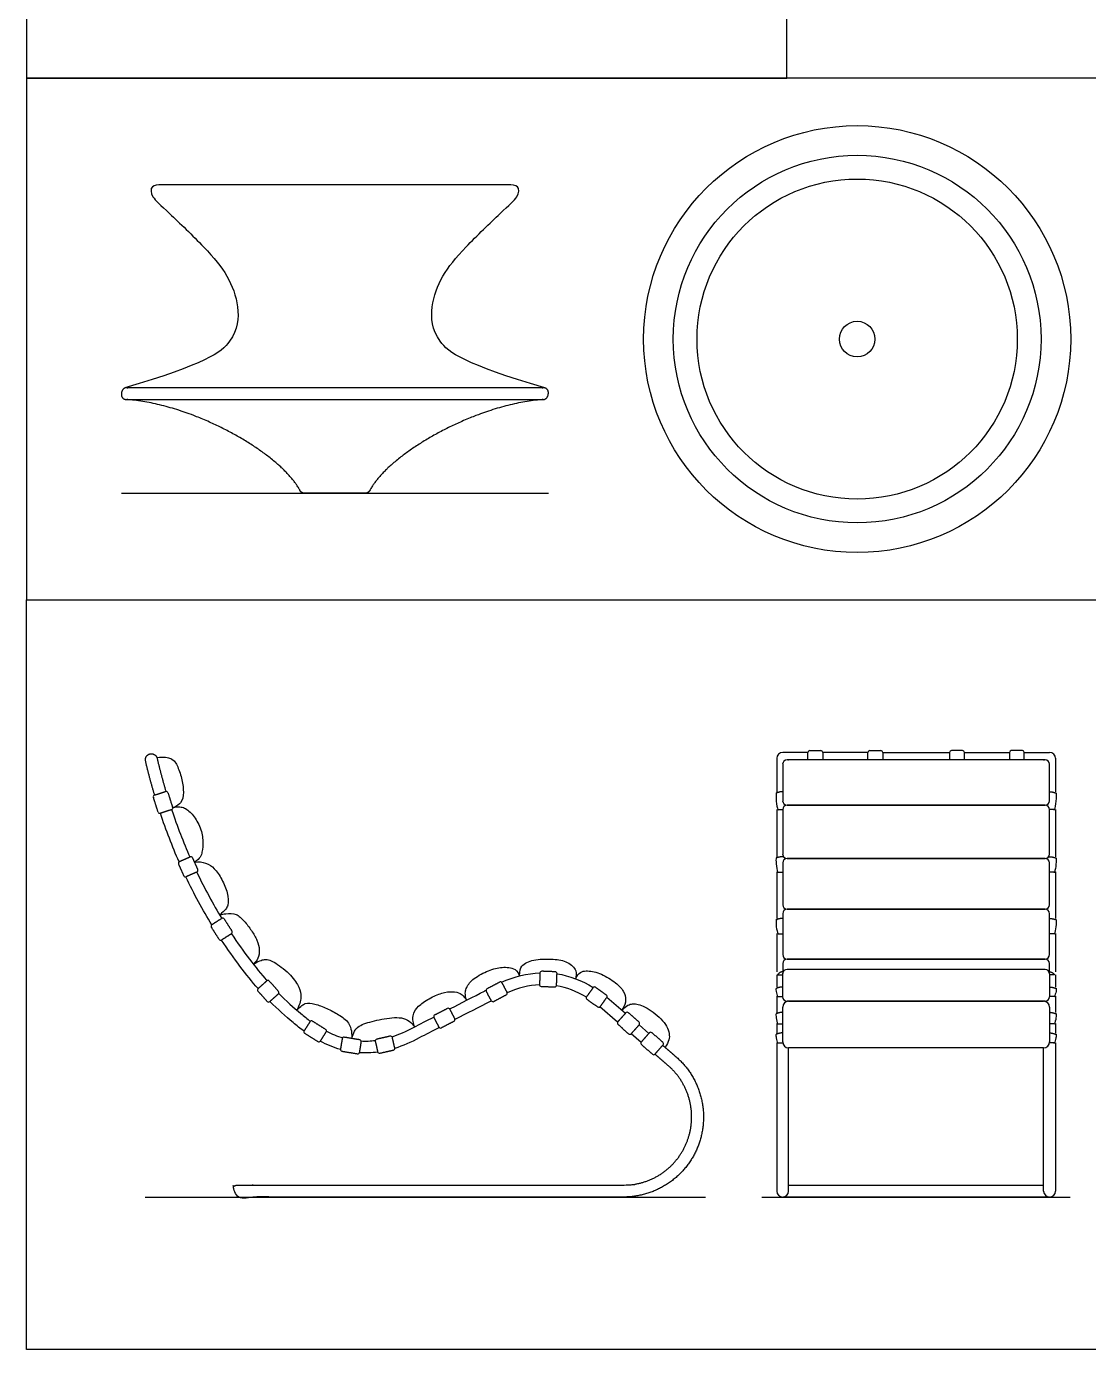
# Model space of a CAD drawing. Header units: millimetres. Extents: x 0.1 to 16.7, y -0.4 to 19.7.
# Drawn here: x 0.12 to 2.394, y 1.612 to 4.447 of the extents above; entities that cross this region are included whole.
import ezdxf

# ---------------------------------------------------------------- set-up
doc = ezdxf.new("R2010")
doc.units = ezdxf.units.MM
for name, color, linetype, true_color in [('AG-DETAIL-DIAGRAM', 7, 'Continuous', 0xccff66), ('AG-DIAGRAM', 7, 'Continuous', 0xfecc66), ('AG-FURNITURE', 7, 'Continuous', 0x66ccff), ('X-VPRT', 6, 'Continuous', 0xff00ff)]:
    doc.layers.add(name, color=color, linetype=linetype, true_color=true_color)

msp = doc.modelspace()

# ---------------------------------------------------------------- linework, layer by layer
at = {"layer": 'AG-DETAIL-DIAGRAM'}
msp.add_circle((1.8989, 3.777), 0.3429, dxfattribs=at)
at = {"layer": 'AG-DIAGRAM'}
for points in [[(0.3233, 3.4468), (1.2377, 3.4468)], [(0.3741, 1.9391), (1.5743, 1.9391)], [(1.6949, 1.9391), (2.3553, 1.9391)]]:
    msp.add_lwpolyline(points, dxfattribs=at)
at = {"layer": 'AG-FURNITURE'}
for p, q in [((1.7267, 2.7695), (1.7267, 2.6678)), ((2.3236, 2.7695), (2.3236, 2.6678)), ((1.7267, 2.6357), (1.7267, 2.5357)), ((2.3236, 2.6357), (2.3236, 2.5357)), ((1.7267, 2.5036), (1.7267, 2.4212)), ((2.3236, 2.5036), (2.3236, 2.4212)), ((1.7267, 2.4154), (1.7267, 2.3887)), ((2.3236, 2.4154), (2.3236, 2.3887)), ((1.3629, 2.367), (1.4027, 2.3328)), ((1.7267, 2.3692), (1.7267, 2.3345)), ((2.3236, 2.3692), (2.3236, 2.3345)), ((1.3859, 2.3137), (1.348, 2.3463)), ((1.4318, 2.3078), (1.4528, 2.2897)), ((1.7267, 2.3106), (1.7267, 2.2904)), ((2.3236, 2.3106), (2.3236, 2.2904)), ((1.4362, 2.2705), (1.415, 2.2888))]:
    msp.add_line(p, q, dxfattribs=at)
for points in [[(1.7934, 2.8916), (1.7394, 2.8916)], [(1.9218, 2.8916), (1.8252, 2.8916)], [(1.9536, 2.8916), (2.0251, 2.8916), (2.0966, 2.8916)], [(2.1284, 2.8916), (2.2251, 2.8916)], [(2.2568, 2.8916), (2.3109, 2.8916)], [(1.7521, 1.9645), (2.0251, 1.9645), (2.2982, 1.9645)], [(2.3109, 1.9391), (2.0251, 1.9391), (1.7394, 1.9391)]]:
    msp.add_lwpolyline(points, dxfattribs=at)
for radius in [0.4572, 0.3937, 0.0381]:
    msp.add_circle((1.8989, 3.777), radius, dxfattribs=at)
for centre, radius, start, end in [((1.7394, 2.8789), 0.0127, 90, 180), ((1.7973, 2.8916), 0.00393, 90, 180), ((1.8212, 2.8916), 0.00393, 0, 90), ((1.9257, 2.8916), 0.00393, 90, 180), ((1.9497, 2.8916), 0.00393, 0, 90), ((2.1006, 2.8916), 0.00393, 90, 180), ((2.1245, 2.8916), 0.00393, 360, 90), ((2.229, 2.8916), 0.00393, 90, 180), ((2.2529, 2.8916), 0.00393, 360, 90), ((2.3109, 2.8789), 0.0127, 0, 90), ((1.7489, 2.8661), 0.00953, 90, 180), ((2.3013, 2.8661), 0.00953, 0, 90), ((0.4193, 2.804), 0.00393, 17.5907, 107.5907), ((0.3956, 2.7965), 0.00393, 107.5907, 197.5907), ((1.7489, 2.7881), 0.00953, 180, 270), ((1.7489, 2.769), 0.00952, 90, 180), ((2.3013, 2.7881), 0.00953, 270, 0), ((2.3013, 2.769), 0.00952, 0, 90), ((0.4056, 2.765), 0.00393, 197.5907, 287.5907), ((0.4293, 2.7725), 0.00393, 287.5907, 17.5907), ((0.4719, 2.6643), 0.00393, 24.0071, 114.0071), ((1.7489, 2.6739), 0.00953, 180, 270), ((1.7489, 2.6548), 0.00952, 90, 180), ((2.3013, 2.6739), 0.00953, 270, 0), ((2.3013, 2.6548), 0.00952, 0, 90), ((0.4494, 2.6543), 0.00393, 114.0071, 204.0071), ((0.4832, 2.6389), 0.00393, 294.0071, 24.0071), ((0.4607, 2.6289), 0.00393, 204.0071, 294.0071), ((1.7489, 2.5651), 0.00952, 180, 270), ((1.7489, 2.5461), 0.00952, 90, 180), ((2.3013, 2.5651), 0.00952, 270, 360), ((2.3013, 2.5461), 0.00952, 0, 90), ((0.5193, 2.5194), 0.00393, 122.4919, 212.4919), ((0.5402, 2.5327), 0.00393, 32.4919, 122.4919), ((0.5569, 2.5065), 0.00393, 302.4919, 32.4919), ((0.536, 2.4932), 0.00393, 212.4919, 302.4919), ((1.7489, 2.4585), 0.00952, 180, 270), ((1.7489, 2.4394), 0.00952, 90, 180), ((2.3013, 2.4585), 0.00952, 270, 0), ((2.3013, 2.4394), 0.00952, 0, 90), ((1.2236, 2.4189), 0.00393, 87.594, 177.594), ((1.2523, 2.4177), 0.00393, 357.594, 87.594), ((1.749, 2.4172), 0.00968, 90, 180), ((2.3012, 2.4172), 0.00968, 0, 90), ((0.6188, 2.3828), 0.00393, 131.6802, 221.6802), ((0.6371, 2.3992), 0.00393, 41.6802, 131.6802), ((1.1081, 2.382), 0.00393, 117.91, 207.91), ((1.1347, 2.3961), 0.00393, 27.91, 117.91), ((1.2226, 2.3943), 0.00393, 177.594, 267.594), ((1.2513, 2.3931), 0.00393, 267.594, 357.594), ((1.3365, 2.3852), 0.00393, 54.4437, 144.4437), ((0.6385, 2.3607), 0.00393, 221.6802, 311.6802), ((0.6568, 2.377), 0.00393, 311.6802, 41.6802), ((1.119, 2.3614), 0.00393, 207.91, 297.91), ((1.1456, 2.3755), 0.00393, 297.91, 27.91), ((1.3227, 2.3658), 0.00393, 144.4437, 234.4437), ((1.3594, 2.3688), 0.00393, 324.4437, 54.4437), ((1.749, 2.3683), 0.00968, 180, 270), ((1.7521, 2.3459), 0.0127, 90, 180), ((2.2982, 2.3459), 0.0127, 0, 90), ((2.3012, 2.3683), 0.00968, 270, 0), ((0.9962, 2.3259), 0.00393, 117.1081, 207.1081), ((1.0231, 2.3396), 0.00393, 27.1081, 117.1081), ((1.3456, 2.3495), 0.00393, 234.4437, 324.4437), ((1.4063, 2.331), 0.00393, 48.4127, 138.4127), ((0.7304, 2.3125), 0.00393, 57.9024, 147.9024), ((0.7584, 2.2949), 0.00393, 327.9024, 57.9024), ((1.0068, 2.3051), 0.00393, 207.1081, 297.1081), ((1.0337, 2.3189), 0.00393, 297.1081, 27.1081), ((1.3894, 2.3119), 0.00393, 138.4127, 228.4127), ((1.4292, 2.3107), 0.00393, 318.4127, 48.4127), ((0.7182, 2.2931), 0.00393, 147.9024, 237.9024), ((0.7463, 2.2755), 0.00393, 237.9024, 327.9024), ((0.8, 2.2775), 0.00393, 80.6519, 170.6519), ((0.8332, 2.272), 0.00393, 350.6519, 80.6519), ((0.8709, 2.2734), 0.00393, 102.7047, 192.7047), ((0.8998, 2.2799), 0.00393, 12.7047, 102.7047), ((1.4122, 2.2916), 0.00393, 228.4127, 318.4127), ((1.4396, 2.2686), 0.00393, 138.8655, 228.8655), ((1.4567, 2.2882), 0.00393, 48.8655, 138.8655), ((1.4803, 2.2677), 0.00393, 318.8655, 48.8655), ((1.7521, 2.2713), 0.0127, 180, 270), ((2.2982, 2.2713), 0.0127, 270, 0), ((0.7963, 2.2553), 0.00393, 170.6519, 260.6519), ((0.8296, 2.2499), 0.00393, 260.6519, 350.6519), ((0.8759, 2.2511), 0.00393, 192.7047, 282.7047), ((0.9048, 2.2576), 0.00393, 282.7047, 12.7047), ((1.4632, 2.248), 0.00393, 228.8655, 318.8655), ((1.7394, 1.9518), 0.0127, 180, 270), ((1.7394, 1.9518), 0.0127, 270, 0), ((2.3109, 1.9518), 0.0127, 180, 270), ((2.3109, 1.9518), 0.0127, 270, 0)]:
    msp.add_arc(centre, radius, start, end, dxfattribs=at)
for points, degree, knots in [([(0.7805, 4.1072), (0.6577, 4.1072), (0.535, 4.1072), (0.4092, 4.1072), (0.4016, 4.1072), (0.3857, 4.1072), (0.3857, 4.0823), (0.4174, 4.0553), (0.5064, 3.9698), (0.5528, 3.9135), (0.5771, 3.8474), (0.5708, 3.7717), (0.5037, 3.7237), (0.3309, 3.6725)], 3, [4.686446, 4.686446, 4.686446, 4.686446, 5.894757, 5.894757, 5.894757, 6.329524, 6.764291, 7.199058, 7.633824, 8.068591, 8.503358, 8.938125, 9.372891, 9.372891, 9.372891, 9.372891]), ([(1.2301, 3.6725), (1.0573, 3.7237), (0.9902, 3.7717), (0.9839, 3.8474), (1.0082, 3.9135), (1.0546, 3.9698), (1.1436, 4.0553), (1.1753, 4.0823), (1.1753, 4.1072), (1.1594, 4.1072), (1.1519, 4.1072), (1.026, 4.1072), (0.9033, 4.1072), (0.7805, 4.1072)], 3, [0, 0, 0, 0, 0.434767, 0.869534, 1.3043, 1.739067, 2.173834, 2.608601, 3.043367, 3.478134, 3.478134, 3.478134, 4.686446, 4.686446, 4.686446, 4.686446]), ([(0.3993, 2.8806), (0.4152, 2.8826), (0.4338, 2.8792), (0.4442, 2.8627), (0.4539, 2.832), (0.4575, 2.8055), (0.4532, 2.784), (0.4434, 2.7772), (0.4332, 2.7732)], 3, [0.0269469, 0.0269469, 0.0269469, 0.0269469, 0.1078221, 0.2156442, 0.3234663, 0.4312884, 0.5391105, 0.6142807, 0.6142807, 0.6142807, 0.6142807]), ([(2.0251, 2.8756), (1.8886, 2.8756), (1.7521, 2.8756), (1.7505, 2.8756), (1.7489, 2.8756)], 2, [2.1084761, 2.1084761, 2.1084761, 3.0043094, 3.0043094, 3.0147261, 3.0147261, 3.0147261]), ([(2.3013, 2.8756), (2.2997, 2.8756), (2.2982, 2.8756), (2.1616, 2.8756), (2.0251, 2.8756)], 2, [1.2022261, 1.2022261, 1.2022261, 1.2126428, 1.2126428, 2.1084761, 2.1084761, 2.1084761]), ([(1.7394, 2.8075), (1.7338, 2.8075), (1.7249, 2.8042), (1.7249, 2.7883), (1.7282, 2.7691), (1.7338, 2.7691), (1.7394, 2.7691)], 2, [5.43987, 5.43987, 5.43987, 7.181838, 7.181838, 7.314154, 7.314154, 9.03905, 9.03905, 9.03905]), ([(2.3109, 2.8075), (2.3164, 2.8075), (2.3253, 2.8042), (2.3253, 2.7883), (2.322, 2.7691), (2.3164, 2.7691), (2.3109, 2.7691)], 2, [5.43987, 5.43987, 5.43987, 7.181838, 7.181838, 7.314154, 7.314154, 9.03905, 9.03905, 9.03905]), ([(0.4332, 2.7732), (0.4458, 2.7761), (0.4607, 2.7738), (0.4767, 2.7582), (0.4943, 2.7304), (0.4991, 2.6989), (0.497, 2.6813), (0.4926, 2.6638), (0.4797, 2.6562)], 3, [0.0166683, 0.0166683, 0.0166683, 0.0166683, 0.1025558, 0.2051115, 0.3076673, 0.410223, 0.5127788, 0.5932553, 0.5932553, 0.5932553, 0.5932553]), ([(1.7412, 2.6682), (1.7325, 2.6682), (1.7249, 2.6649), (1.7249, 2.6517), (1.7282, 2.6353), (1.7338, 2.6353), (1.7394, 2.6353)], 2, [5.848995, 5.848995, 5.848995, 7.173803, 7.173803, 7.302102, 7.302102, 9.026999, 9.026999, 9.026999]), ([(2.309, 2.6682), (2.3178, 2.6682), (2.3253, 2.6649), (2.3253, 2.6517), (2.322, 2.6353), (2.3164, 2.6353), (2.3109, 2.6353)], 2, [5.848995, 5.848995, 5.848995, 7.173803, 7.173803, 7.302102, 7.302102, 9.026999, 9.026999, 9.026999]), ([(0.4797, 2.6563), (0.4892, 2.6586), (0.5073, 2.6544), (0.5222, 2.6446), (0.539, 2.6205), (0.5518, 2.5903), (0.553, 2.5617), (0.5459, 2.554), (0.534, 2.5431)], 3, [0.0169988, 0.0169988, 0.0169988, 0.0169988, 0.0928986, 0.1871009, 0.2813032, 0.3755055, 0.4697078, 0.5639101, 0.5639101, 0.5639101, 0.5639101]), ([(0.534, 2.5431), (0.5388, 2.5448), (0.551, 2.5471), (0.57, 2.5475), (0.5864, 2.5306), (0.6025, 2.5099), (0.6147, 2.489), (0.6202, 2.4687), (0.6166, 2.4491), (0.611, 2.4426), (0.606, 2.4379)], 3, [0.0376162, 0.0376162, 0.0376162, 0.0376162, 0.0740769, 0.1489489, 0.2238209, 0.298693, 0.373565, 0.448437, 0.5233091, 0.5981811, 0.5981811, 0.5981811, 0.5981811]), ([(1.7394, 2.5361), (1.7338, 2.5361), (1.7249, 2.5328), (1.7249, 2.5196), (1.7282, 2.5032), (1.7338, 2.5032), (1.7394, 2.5032)], 2, [5.431848, 5.431848, 5.431848, 7.173816, 7.173816, 7.302121, 7.302121, 9.027017, 9.027017, 9.027017]), ([(2.3109, 2.5361), (2.3164, 2.5361), (2.3253, 2.5328), (2.3253, 2.5196), (2.322, 2.5032), (2.3164, 2.5032), (2.3109, 2.5032)], 2, [5.431848, 5.431848, 5.431848, 7.173816, 7.173816, 7.302121, 7.302121, 9.027017, 9.027017, 9.027017]), ([(0.606, 2.4378), (0.6164, 2.4442), (0.6316, 2.4506), (0.6511, 2.444), (0.6889, 2.4135), (0.7054, 2.3874), (0.709, 2.3688), (0.7068, 2.3551), (0.6989, 2.3394)], 3, [0.0106046, 0.0106046, 0.0106046, 0.0106046, 0.0950807, 0.1908419, 0.286603, 0.3823641, 0.4781253, 0.5738864, 0.5738864, 0.5738864, 0.5738864]), ([(1.1761, 2.4128), (1.1763, 2.4236), (1.1802, 2.4377), (1.2042, 2.4484), (1.2456, 2.4497), (1.276, 2.4457), (1.2968, 2.4287), (1.298, 2.4182), (1.2957, 2.4068)], 3, [0.0377214, 0.0377214, 0.0377214, 0.0377214, 0.1084123, 0.2168246, 0.3252369, 0.4336492, 0.5420616, 0.6148683, 0.6148683, 0.6148683, 0.6148683]), ([(1.0627, 2.3607), (1.0582, 2.3738), (1.0612, 2.3861), (1.0719, 2.405), (1.1064, 2.4237), (1.1351, 2.4326), (1.1608, 2.4307), (1.1719, 2.4236), (1.1761, 2.4128)], 3, [0.009842, 0.009842, 0.009842, 0.009842, 0.1014369, 0.2028738, 0.3043107, 0.4057477, 0.5071846, 0.5701854, 0.5701854, 0.5701854, 0.5701854]), ([(1.2957, 2.4068), (1.3028, 2.4212), (1.3189, 2.4253), (1.3463, 2.4202), (1.3803, 2.4012), (1.4011, 2.3794), (1.4041, 2.363), (1.4015, 2.3496), (1.3951, 2.3393)], 3, [0.0115553, 0.0115553, 0.0115553, 0.0115553, 0.10339, 0.20678, 0.3101699, 0.4135599, 0.5169499, 0.5976001, 0.5976001, 0.5976001, 0.5976001]), ([(1.7394, 2.4216), (1.7338, 2.4216), (1.7282, 2.415), (1.7338, 2.415), (1.7394, 2.415)], 2, [5.209381, 5.209381, 5.209381, 6.96842, 6.96842, 8.693317, 8.693317, 8.693317]), ([(2.3109, 2.4216), (2.3164, 2.4216), (2.322, 2.415), (2.3164, 2.415), (2.3109, 2.415)], 2, [5.209381, 5.209381, 5.209381, 6.96842, 6.96842, 8.693317, 8.693317, 8.693317]), ([(1.0262, 2.342), (1.0516, 2.355), (1.077, 2.368), (1.101, 2.3803), (1.102, 2.3809), (1.1031, 2.3816), (1.1042, 2.3822)], 3, [12.3472727, 12.3472727, 12.3472727, 12.3472727, 12.6555477, 12.6555477, 12.6555477, 12.6654338, 12.6654338, 12.6654338, 12.6654338]), ([(1.7394, 2.3891), (1.7338, 2.3891), (1.7249, 2.3858), (1.7249, 2.379), (1.7282, 2.3688), (1.7338, 2.3688), (1.7394, 2.3688)], 2, [5.396814, 5.396814, 5.396814, 7.138782, 7.138782, 7.24957, 7.24957, 8.974466, 8.974466, 8.974466]), ([(2.3109, 2.3891), (2.3164, 2.3891), (2.3253, 2.3858), (2.3253, 2.379), (2.322, 2.3688), (2.3164, 2.3688), (2.3109, 2.3688)], 2, [5.396814, 5.396814, 5.396814, 7.138782, 7.138782, 7.24957, 7.24957, 8.974466, 8.974466, 8.974466]), ([(0.7145, 2.2943), (0.7067, 2.3), (0.6989, 2.3062), (0.6912, 2.3129), (0.6746, 2.3261), (0.6582, 2.3411), (0.6414, 2.3581)], 3, [25.3491313, 25.3491313, 25.3491313, 25.3491313, 25.4225865, 25.4225865, 25.4225865, 25.7309985, 25.7309985, 25.7309985, 25.7309985]), ([(0.6603, 2.3751), (0.6762, 2.359), (0.6915, 2.3452), (0.7077, 2.3322), (0.7146, 2.3263), (0.7214, 2.3208), (0.7282, 2.3157)], 3, [10.9232231, 10.9232231, 10.9232231, 10.9232231, 11.2303256, 11.2303256, 11.2303256, 11.3003408, 11.3003408, 11.3003408, 11.3003408]), ([(0.6989, 2.3394), (0.7078, 2.3485), (0.7193, 2.3566), (0.7363, 2.3535), (0.7635, 2.3438), (0.7888, 2.33), (0.8102, 2.3156), (0.817, 2.2961), (0.8167, 2.2787)], 3, [0.0317632, 0.0317632, 0.0317632, 0.0317632, 0.1089106, 0.2178212, 0.3267318, 0.4356424, 0.5445531, 0.6305253, 0.6305253, 0.6305253, 0.6305253]), ([(0.951, 2.3035), (0.9458, 2.3211), (0.9492, 2.3372), (0.9616, 2.3509), (0.9897, 2.3691), (1.0163, 2.3788), (1.0383, 2.3796), (1.0508, 2.3753), (1.0591, 2.3657), (1.0627, 2.3607)], 3, [0, 0, 0, 0, 0.0840448, 0.1680896, 0.2521345, 0.3361793, 0.4202241, 0.5042689, 0.5576617, 0.5576617, 0.5576617, 0.5576617]), ([(1.1156, 2.3594), (1.1149, 2.3591), (1.1143, 2.3587), (1.1137, 2.3583), (1.1136, 2.3582), (1.1134, 2.3581), (1.1133, 2.3581), (1.089, 2.3456), (1.0633, 2.3325), (1.0376, 2.3193)], 3, [23.9891646, 23.9891646, 23.9891646, 23.9891646, 23.9953805, 23.9953805, 23.9953805, 23.9968352, 23.9968352, 23.9968352, 24.3093103, 24.3093103, 24.3093103, 24.3093103]), ([(1.3955, 2.339), (1.4049, 2.3499, -0.006), (1.4185, 2.355, -0.006), (1.4424, 2.3499, -0.006), (1.4824, 2.3213, -0.006), (1.4994, 2.2913, -0.006), (1.4962, 2.272, -0.006), (1.4877, 2.2598, -0.006)], 3, [0.0165751, 0.0165751, 0.0165751, 0.0165751, 0.1235714, 0.2471427, 0.3707141, 0.4942855, 0.5925039, 0.5925039, 0.5925039, 0.5925039]), ([(0.8167, 2.2787), (0.8201, 2.2924), (0.8284, 2.3057), (0.8576, 2.3153), (0.9036, 2.3252), (0.9358, 2.3228), (0.9478, 2.3081), (0.951, 2.3035)], 3, [0.016815, 0.016815, 0.016815, 0.016815, 0.0994266, 0.1988531, 0.2982797, 0.3977063, 0.441423, 0.441423, 0.441423, 0.441423]), ([(0.9029, 2.2824), (0.9179, 2.2871), (0.9332, 2.2938), (0.949, 2.3025), (0.9631, 2.3097), (0.9777, 2.3172), (0.9925, 2.3247)], 3, [11.8840702, 11.8840702, 11.8840702, 11.8840702, 12.0291647, 12.0291647, 12.0291647, 12.2103594, 12.2103594, 12.2103594, 12.2103594]), ([(1.7394, 2.3349), (1.7338, 2.3349), (1.7249, 2.3316), (1.7249, 2.3226), (1.7282, 2.3102), (1.7338, 2.3102), (1.7394, 2.3102)], 2, [5.413312, 5.413312, 5.413312, 7.15528, 7.15528, 7.274317, 7.274317, 8.999214, 8.999214, 8.999214]), ([(2.3109, 2.3349), (2.3164, 2.3349), (2.3253, 2.3316), (2.3253, 2.3226), (2.322, 2.3102), (2.3164, 2.3102), (2.3109, 2.3102)], 2, [5.413312, 5.413312, 5.413312, 7.15528, 7.15528, 7.274317, 7.274317, 8.999214, 8.999214, 8.999214]), ([(1.0042, 2.3022), (0.9895, 2.2947), (0.975, 2.2872), (0.9609, 2.2801), (0.9435, 2.2705), (0.9261, 2.263), (0.9088, 2.2576)], 3, [24.4449512, 24.4449512, 24.4449512, 24.4449512, 24.6255998, 24.6255998, 24.6255998, 24.7743683, 24.7743683, 24.7743683, 24.7743683]), ([(1.7394, 2.2908), (1.7338, 2.2908), (1.7249, 2.2875), (1.7249, 2.28), (1.7282, 2.2692), (1.7338, 2.2692), (1.7394, 2.2692)], 2, [5.402765, 5.402765, 5.402765, 7.144733, 7.144733, 7.258497, 7.258497, 8.983393, 8.983393, 8.983393]), ([(2.3109, 2.2908), (2.3164, 2.2908), (2.3253, 2.2875), (2.3253, 2.28), (2.322, 2.2692), (2.3164, 2.2692), (2.3109, 2.2692)], 2, [5.402765, 5.402765, 5.402765, 7.144733, 7.144733, 7.258497, 7.258497, 8.983393, 8.983393, 8.983393])]:
    msp.add_open_spline(points, degree=degree, knots=knots, dxfattribs=at)
for points, weights, degree, knots in [([(0.7805, 3.6729), (0.5572, 3.6729), (0.334, 3.6729), (0.3233, 3.6729), (0.3233, 3.6582), (0.3233, 3.6475), (0.334, 3.6475), (0.5572, 3.6475), (0.7805, 3.6475)], [1, 1, 1, 0.707106781187, 1, 0.707106781187, 1, 1, 1], 2, [3.053344, 3.053344, 3.053344, 4.518408, 4.518408, 4.586747, 4.586747, 4.641624, 4.641624, 6.106688, 6.106688, 6.106688]), ([(0.7805, 3.6475), (1.0038, 3.6475), (1.2271, 3.6475), (1.2377, 3.6475), (1.2377, 3.6623), (1.2377, 3.6729), (1.2271, 3.6729), (1.0038, 3.6729), (0.7805, 3.6729)], [1, 1, 1, 0.707106781187, 1, 0.707106781187, 1, 1, 1], 2, [0, 0, 0, 1.465064, 1.465064, 1.533403, 1.533403, 1.58828, 1.58828, 3.053344, 3.053344, 3.053344]), ([(0.7805, 3.4468), (0.7588, 3.4468), (0.7372, 3.4468), (0.7155, 3.4468), (0.7113, 3.4468), (0.7077, 3.449), (0.7058, 3.4527), (0.6632, 3.5334), (0.4778, 3.6378), (0.334, 3.6475)], [1, 1, 1, 1, 0.904238184643, 0.904238184643, 1, 1, 1, 1], 3, [1.788557, 1.788557, 1.788557, 1.788557, 2.001777, 2.001777, 2.001777, 2.041069, 2.041069, 2.041069, 3.577113, 3.577113, 3.577113, 3.577113]), ([(1.2271, 3.6475), (1.0832, 3.6378), (0.8979, 3.5334), (0.8553, 3.4527), (0.8533, 3.449), (0.8497, 3.4468), (0.8455, 3.4468), (0.8238, 3.4468), (0.8022, 3.4468), (0.7805, 3.4468)], [1, 1, 1, 1, 0.904238184643, 0.904238184643, 1, 1, 1, 1], 3, [0, 0, 0, 0, 1.536045, 1.536045, 1.536045, 1.575336, 1.575336, 1.575336, 1.788557, 1.788557, 1.788557, 1.788557]), ([(0.3945, 2.8003), (0.3875, 2.8237), (0.381, 2.848), (0.3751, 2.8732), (0.3734, 2.8804), (0.3773, 2.8867), (0.3846, 2.8884), (0.3918, 2.8902), (0.3981, 2.8862), (0.3998, 2.879), (0.4056, 2.8545), (0.4119, 2.8308), (0.4187, 2.8079)], [1, 1, 1, 1, 0.804737854124, 0.804737854124, 1, 0.804737854124, 0.804737854124, 1, 1, 1, 1], 3, [8.8922403, 8.8922403, 8.8922403, 8.8922403, 9.0635218, 9.0635218, 9.0635218, 9.1289716, 9.1289716, 9.1289716, 9.1944215, 9.1944215, 9.1944215, 9.3647336, 9.3647336, 9.3647336, 9.3647336]), ([(1.4825, 2.2642), (1.4917, 2.2563), (1.5009, 2.2484), (1.5101, 2.2405), (1.5664, 2.1922), (1.5849, 2.1204), (1.5592, 2.0509), (1.5334, 1.9814), (1.4726, 1.9391), (1.3984, 1.9391), (1.1228, 1.9391), (0.8472, 1.9391), (0.5716, 1.9391), (0.5642, 1.9391), (0.5589, 1.9443), (0.5589, 1.9518), (0.5589, 1.9592), (0.5642, 1.9645), (0.5716, 1.9645), (0.8472, 1.9645), (1.1228, 1.9645), (1.3984, 1.9645), (1.4616, 1.9645), (1.5134, 2.0005), (1.5353, 2.0598), (1.5573, 2.119), (1.5415, 2.1801), (1.4936, 2.2212), (1.4843, 2.2292), (1.475, 2.2372), (1.4658, 2.2451)], [1, 1, 1, 1, 0.880537374377, 0.880537374377, 1, 0.880537374377, 0.880537374377, 1, 1, 1, 1, 0.804737854124, 0.804737854124, 1, 0.804737854124, 0.804737854124, 1, 1, 1, 1, 0.880537374377, 0.880537374377, 1, 0.880537374377, 0.880537374377, 1, 1, 1, 1], 3, [14.104776, 14.104776, 14.104776, 14.104776, 14.240881, 14.240881, 14.240881, 14.88438, 14.88438, 14.88438, 15.52788, 15.52788, 15.52788, 18.260666, 18.260666, 18.260666, 18.326115, 18.326115, 18.326115, 18.391565, 18.391565, 18.391565, 21.124351, 21.124351, 21.124351, 21.76785, 21.76785, 21.76785, 22.41135, 22.41135, 22.41135, 22.54852, 22.54852, 22.54852, 22.54852])]:
    msp.add_rational_spline(points, weights, degree=degree, knots=knots, dxfattribs=at)
for points, degree in [([(1.7934, 2.8756), (1.7934, 2.8836), (1.7934, 2.8916)], 2), ([(1.7973, 2.8955), (1.8093, 2.8955), (1.8212, 2.8955)], 2), ([(1.8252, 2.8916), (1.8252, 2.8836), (1.8252, 2.8756)], 2), ([(1.9218, 2.8756), (1.9218, 2.8836), (1.9218, 2.8916)], 2), ([(1.9257, 2.8955), (1.9377, 2.8955), (1.9497, 2.8955)], 2), ([(1.9536, 2.8916), (1.9536, 2.8836), (1.9536, 2.8756)], 2), ([(2.0966, 2.8916), (2.0966, 2.8836), (2.0966, 2.8756)], 2), ([(2.1245, 2.8955), (2.1125, 2.8955), (2.1006, 2.8955)], 2), ([(2.1284, 2.8756), (2.1284, 2.8836), (2.1284, 2.8916)], 2), ([(2.2251, 2.8916), (2.2251, 2.8836), (2.2251, 2.8756)], 2), ([(2.2529, 2.8955), (2.241, 2.8955), (2.229, 2.8955)], 2), ([(2.2568, 2.8756), (2.2568, 2.8836), (2.2568, 2.8916)], 2), ([(1.7267, 2.8789), (1.7267, 2.843), (1.7267, 2.8071)], 2), ([(1.7394, 2.8661), (1.7394, 2.8271), (1.7394, 2.7881)], 2), ([(2.3109, 2.7881), (2.3109, 2.8271), (2.3109, 2.8661)], 2), ([(2.3236, 2.8789), (2.3236, 2.843), (2.3236, 2.8071)], 2), ([(0.3944, 2.8002), (0.4063, 2.804), (0.4181, 2.8078)], 2), ([(0.4019, 2.7639), (0.3969, 2.7796), (0.3919, 2.7953)], 2), ([(0.4231, 2.8052), (0.428, 2.7895), (0.433, 2.7737)], 2), ([(2.0251, 2.7786), (1.887, 2.7786), (1.7489, 2.7786)], 2), ([(1.7489, 2.7786), (1.887, 2.7786), (2.0251, 2.7786)], 2), ([(2.3013, 2.7786), (2.1632, 2.7786), (2.0251, 2.7786)], 2), ([(2.0251, 2.7786), (2.1632, 2.7786), (2.3013, 2.7786)], 2), ([(0.4305, 2.7688), (0.4186, 2.765), (0.4068, 2.7613)], 2), ([(0.4468, 2.6572), (0.4325, 2.6897), (0.4191, 2.7244), (0.4068, 2.7613)], 3), ([(0.431, 2.769), (0.443, 2.7331), (0.4561, 2.6993), (0.4699, 2.6677)], 3), ([(1.7394, 2.769), (1.7394, 2.7215), (1.7394, 2.6739)], 2), ([(2.3109, 2.6739), (2.3109, 2.7215), (2.3109, 2.769)], 2), ([(0.4478, 2.6579), (0.4591, 2.6629), (0.4703, 2.6679)], 2), ([(0.4755, 2.6659), (0.4811, 2.6532), (0.4868, 2.6405)], 2), ([(2.0251, 2.6644), (1.887, 2.6644), (1.7489, 2.6644)], 2), ([(1.7489, 2.6644), (1.887, 2.6644), (2.0251, 2.6644)], 2), ([(2.3013, 2.6644), (2.1632, 2.6644), (2.0251, 2.6644)], 2), ([(2.0251, 2.6644), (2.1632, 2.6644), (2.3013, 2.6644)], 2), ([(0.4572, 2.6273), (0.4515, 2.64), (0.4459, 2.6527)], 2), ([(1.7394, 2.6548), (1.7394, 2.61), (1.7394, 2.5651)], 2), ([(2.3109, 2.5651), (2.3109, 2.61), (2.3109, 2.6548)], 2), ([(0.5168, 2.5224), (0.4978, 2.5536), (0.4791, 2.5878), (0.4614, 2.625)], 3), ([(0.4848, 2.6353), (0.4736, 2.6303), (0.4623, 2.6253)], 2), ([(0.4847, 2.6353), (0.5018, 2.5993), (0.5199, 2.5662), (0.5382, 2.5361)], 3), ([(2.0251, 2.5556), (1.887, 2.5556), (1.7489, 2.5556)], 2), ([(1.7489, 2.5556), (1.887, 2.5556), (2.0251, 2.5556)], 2), ([(2.3013, 2.5556), (2.1632, 2.5556), (2.0251, 2.5556)], 2), ([(2.0251, 2.5556), (2.1632, 2.5556), (2.3013, 2.5556)], 2), ([(0.5172, 2.5227), (0.5276, 2.5294), (0.538, 2.536)], 2), ([(0.5435, 2.5348), (0.5518, 2.5217), (0.5602, 2.5086)], 2), ([(1.7394, 2.5461), (1.7394, 2.5023), (1.7394, 2.4585)], 2), ([(2.3109, 2.4585), (2.3109, 2.5023), (2.3109, 2.5461)], 2), ([(0.5327, 2.4911), (0.5243, 2.5042), (0.516, 2.5173)], 2), ([(0.559, 2.5031), (0.5485, 2.4965), (0.5381, 2.4899)], 2), ([(0.559, 2.5032), (0.5848, 2.4642), (0.6107, 2.4307), (0.6351, 2.4025)], 3), ([(0.6161, 2.3856), (0.5908, 2.4148), (0.5641, 2.4494), (0.5376, 2.4896)], 3), ([(1.7394, 2.4394), (1.7394, 2.4286), (1.7394, 2.4178)], 2), ([(1.7489, 2.4489), (1.887, 2.4489), (2.0251, 2.4489)], 2), ([(2.0251, 2.4489), (1.887, 2.4489), (1.7489, 2.4489)], 2), ([(2.3013, 2.4489), (2.1632, 2.4489), (2.0251, 2.4489)], 2), ([(2.0251, 2.4489), (2.1632, 2.4489), (2.3013, 2.4489)], 2), ([(2.3109, 2.4178), (2.3109, 2.4286), (2.3109, 2.4394)], 2), ([(1.1372, 2.3992), (1.165, 2.4114), (1.1926, 2.4182), (1.2197, 2.4193)], 3), ([(1.2197, 2.4191), (1.2192, 2.4068), (1.2187, 2.3945)], 2), ([(1.2525, 2.4216), (1.2381, 2.4222), (1.2238, 2.4228)], 2), ([(1.2552, 2.3929), (1.2557, 2.4052), (1.2562, 2.4175)], 2), ([(1.2562, 2.4173), (1.2829, 2.4132), (1.3088, 2.4033), (1.3337, 2.388)], 3), ([(1.7394, 2.3683), (1.7394, 2.3927), (1.7394, 2.4172)], 2), ([(1.749, 2.4269), (1.8871, 2.4269), (2.0251, 2.4269)], 2), ([(2.0251, 2.4269), (2.1631, 2.4269), (2.3012, 2.4269)], 2), ([(2.3109, 2.4172), (2.3109, 2.3927), (2.3109, 2.3683)], 2), ([(0.6162, 2.3858), (0.6254, 2.3939), (0.6345, 2.4021)], 2), ([(0.6401, 2.4018), (0.6499, 2.3907), (0.6598, 2.3797)], 2), ([(1.1062, 2.3854), (1.1196, 2.3925), (1.1329, 2.3995)], 2), ([(1.1382, 2.3979), (1.1437, 2.3876), (1.1491, 2.3773)], 2), ([(1.2187, 2.3939), (1.1963, 2.3927), (1.1732, 2.3871), (1.1494, 2.3768)], 3), ([(1.2224, 2.3904), (1.2368, 2.3898), (1.2511, 2.3892)], 2), ([(1.319, 2.3672), (1.298, 2.38), (1.2767, 2.3881), (1.255, 2.3918)], 3), ([(1.3333, 2.3874), (1.3264, 2.3778), (1.3195, 2.3681)], 2), ([(1.3617, 2.372), (1.3502, 2.3802), (1.3388, 2.3884)], 2), ([(0.6356, 2.3581), (0.6257, 2.3692), (0.6159, 2.3802)], 2), ([(0.6594, 2.3741), (0.6503, 2.366), (0.6411, 2.3578)], 2), ([(1.1155, 2.3595), (1.1101, 2.3698), (1.1046, 2.3801)], 2), ([(1.1475, 2.372), (1.1342, 2.365), (1.1208, 2.3579)], 2), ([(1.3204, 2.3626), (1.3318, 2.3545), (1.3433, 2.3463)], 2), ([(1.3488, 2.3472), (1.3557, 2.3568), (1.3626, 2.3665)], 2), ([(2.0251, 2.3586), (1.8871, 2.3586), (1.749, 2.3586)], 2), ([(1.7521, 2.3586), (1.8886, 2.3586), (2.0251, 2.3586)], 2), ([(2.3012, 2.3586), (2.1631, 2.3586), (2.0251, 2.3586)], 2), ([(2.0251, 2.3586), (2.1616, 2.3586), (2.2982, 2.3586)], 2), ([(0.9944, 2.3294), (1.0079, 2.3362), (1.0213, 2.3431)], 2), ([(1.0266, 2.3414), (1.0319, 2.331), (1.0372, 2.3207)], 2), ([(1.4034, 2.3336), (1.3949, 2.324), (1.3864, 2.3145)], 2), ([(1.4318, 2.3137), (1.4204, 2.3238), (1.409, 2.3339)], 2), ([(1.7394, 2.2713), (1.7394, 2.3086), (1.7394, 2.3459)], 2), ([(2.3109, 2.3459), (2.3109, 2.3086), (2.3109, 2.2713)], 2), ([(0.7271, 2.3146), (0.721, 2.3049), (0.7149, 2.2952)], 2), ([(0.7605, 2.2982), (0.7465, 2.307), (0.7325, 2.3158)], 2), ([(1.0034, 2.3033), (0.998, 2.3137), (0.9927, 2.3241)], 2), ([(1.0355, 2.3154), (1.0221, 2.3085), (1.0086, 2.3016)], 2), ([(1.3868, 2.3089), (1.3982, 2.2988), (1.4096, 2.2886)], 2), ([(1.4152, 2.289), (1.4236, 2.2985), (1.4321, 2.3081)], 2), ([(0.7161, 2.2898), (0.7302, 2.281), (0.7442, 2.2722)], 2), ([(0.7924, 2.2553), (0.7778, 2.2595), (0.7633, 2.2653), (0.7491, 2.2727)], 3), ([(0.7496, 2.2734), (0.7557, 2.2831), (0.7618, 2.2928)], 2), ([(0.7623, 2.2944), (0.774, 2.2884), (0.7856, 2.2838), (0.7973, 2.2803)], 3), ([(0.7961, 2.2781), (0.7943, 2.267), (0.7925, 2.256)], 2), ([(0.8339, 2.2759), (0.8173, 2.2786), (0.8006, 2.2814)], 2), ([(0.8335, 2.2492), (0.8353, 2.2603), (0.8371, 2.2714)], 2), ([(0.8369, 2.2735), (0.8469, 2.273), (0.857, 2.2733), (0.8672, 2.2745)], 3), ([(0.8671, 2.2725), (0.8696, 2.2614), (0.8721, 2.2503)], 2), ([(0.899, 2.2838), (0.8845, 2.2805), (0.8701, 2.2772)], 2), ([(0.9087, 2.2585), (0.9062, 2.2696), (0.9036, 2.2808)], 2), ([(1.4538, 2.2908), (1.4452, 2.281), (1.4366, 2.2712)], 2), ([(1.4829, 2.2706), (1.4711, 2.2809), (1.4593, 2.2912)], 2), ([(1.7267, 2.2696), (1.7267, 2.1107), (1.7267, 1.9518)], 2), ([(2.3236, 2.2696), (2.3236, 2.1107), (2.3236, 1.9518)], 2), ([(0.7957, 2.2515), (0.8123, 2.2487), (0.829, 2.246)], 2), ([(0.8723, 2.2496), (0.8592, 2.2479), (0.8462, 2.2475), (0.8332, 2.2483)], 3), ([(0.8768, 2.2473), (0.8913, 2.2505), (0.9057, 2.2538)], 2), ([(1.437, 2.2657), (1.4488, 2.2554), (1.4606, 2.2451)], 2), ([(1.4661, 2.2455), (1.4747, 2.2553), (1.4833, 2.2651)], 2), ([(1.7521, 1.9518), (1.7521, 2.1052), (1.7521, 2.2586)], 2), ([(2.0251, 2.2586), (1.8886, 2.2586), (1.7521, 2.2586)], 2), ([(2.2982, 2.2586), (2.1616, 2.2586), (2.0251, 2.2586)], 2), ([(2.2982, 1.9518), (2.2982, 2.1052), (2.2982, 2.2586)], 2)]:
    msp.add_open_spline(points, degree=degree, dxfattribs=at)
at = {"layer": 'X-VPRT'}
for points in [[(0.1201, 5.8598), (0.1201, 4.3358), (1.7485, 4.3358), (1.7485, 5.8598)], [(2.5593, 4.3358), (0.1201, 4.3358), (0.1201, 3.2182), (2.5593, 3.2182)], [(0.1201, 3.2182), (4.1677, 3.2182), (4.1677, 1.6124), (0.1201, 1.6124)]]:
    msp.add_lwpolyline(points, close=True, dxfattribs=at)

doc.saveas('drawing.dxf')
